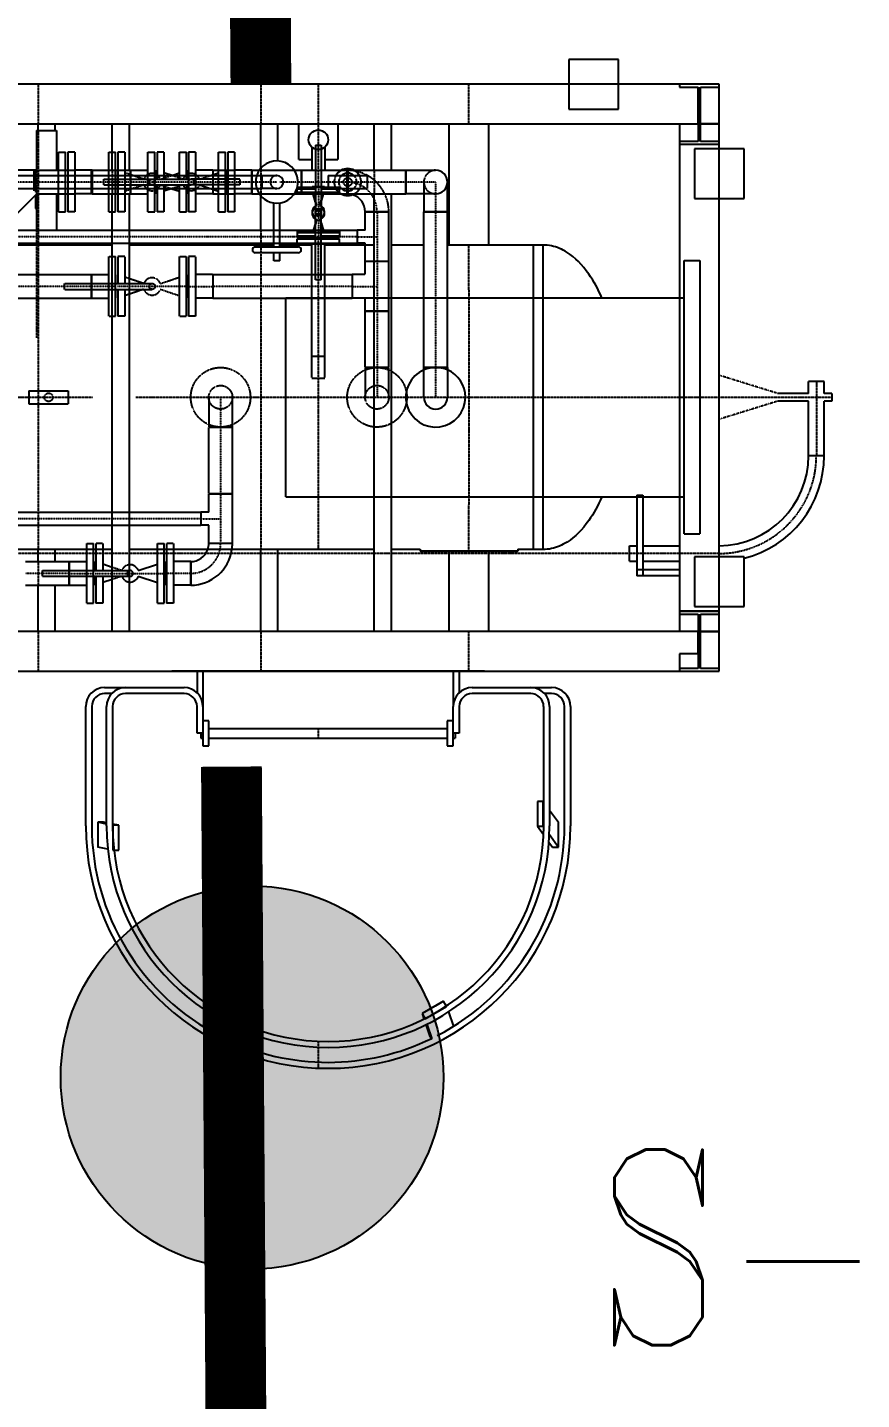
# Model space of a CAD drawing. Header units: millimetres. Extents: x -10011772 to -8149599, y 2847708 to 3434448.
# Drawn here: x -9495802 to -9491536, y 3211341 to 3218354 of the extents above; entities that cross this region are included whole.
import ezdxf

# ---------------------------------------------------------------- set-up
doc = ezdxf.new("R2010")
doc.units = ezdxf.units.MM
for name, pattern in [('BORDER2', [0.875, 0.25, -0.125, 0.25, -0.125, 0, -0.125]), ('DASHDOT2', [0.5, 0.25, -0.125, 0, -0.125]), ('DIVIDE2', [0.625, 0.25, -0.125, 0, -0.125, 0, -0.125]), ('HIDDEN2', [0.1875, 0.125, -0.0625])]:
    doc.linetypes.add(name, pattern=pattern)
doc.layers.add('总平面底图', color=9, linetype='Continuous')
doc.layers.add('电气-接地设计-接地线', color=3, linetype='接地线')
doc.styles.add('EESLTYPE', font='TXT.shx')
doc.styles.get("Standard").update_dxf_attribs({"font": 'romanc.SHX', "width": 0.75, "bigfont": 'hztxt.shx'})
doc.linetypes.add('接地线', pattern='A,500,["/",EESLTYPE,S=200,R=0,X=0,Y=-100],-200,60,-200', length=960)

# ---------------------------------------------------------------- blocks, each defined once
blk = doc.blocks.new('总平面底图 爆炸危险区 LOCATION I')
at = {"layer": '总平面底图', "linetype": 'Continuous'}
for p, q in [((228337.2, 145371.2), (228210.2, 145371.2)), ((228210.2, 145371.2), (228210.2, 145244.2)), ((228337.2, 145244.2), (228337.2, 145371.2)), ((228594.9, 145307.7), (224294.9, 145307.7)), ((228493.3, 145307.7), (228493.3, 145300.6)), ((228493.3, 145307.7), (228493.3, 145300.6)), ((228594.9, 143807.7), (228594.9, 145307.7)), ((228493.3, 145300.6), (228541.2, 145300.6)), ((228493.3, 145300.6), (228541.2, 145300.6)), ((228541.2, 145206.1), (228541.2, 145300.6)), ((228541.2, 145300.6), (228541.2, 145161.7)), ((228547, 145300.6), (228594.9, 145300.6)), ((228547, 145161.7), (228547, 145300.6)), ((228210.2, 145244.2), (228337.2, 145244.2)), ((224903.2, 145206.1), (228541.2, 145206.1)), ((226853, 145189.5), (226853, 145206.1)), ((226896.7, 145189.5), (226896.7, 145206.1)), ((227043, 145206.1), (227086.7, 145206.1)), ((227043, 145087.9), (227043, 145206.1)), ((227086.7, 145087.9), (227086.7, 145206.1)), ((227423, 145093.2), (227423, 145206.1)), ((227466.7, 145111.6), (227466.7, 145206.1)), ((227519.9, 145115.7), (227519.9, 145206.1)), ((227619.9, 145206.1), (227619.9, 145115.7)), ((227713, 145087.9), (227713, 145206.1)), ((227713, 145206.1), (227756.7, 145206.1)), ((227756.7, 145087.9), (227756.7, 145206.1)), ((227904.1, 144896.7), (227904.1, 145206.1)), ((228005.7, 144896.7), (228005.7, 145206.1)), ((228493.3, 145206.1), (228493.3, 145161.7)), ((228547, 145206.1), (228594.9, 145206.1)), ((228594.9, 145206.1), (228547, 145206.1)), ((226849.5, 145189.5), (226900.3, 145189.5)), ((226849.5, 145189.5), (226849.5, 145087.9)), ((226900.3, 145189.5), (226900.3, 145087.9)), ((226905.8, 145074.4), (226905.8, 145133.9)), ((226905.8, 145133.9), (226923.4, 145133.9)), ((226923.4, 145074.4), (226923.4, 145133.9)), ((226929.3, 145133.9), (226929.3, 145074.4)), ((226946.9, 145133.9), (226929.3, 145133.9)), ((226946.9, 145133.9), (226946.9, 145074.4)), ((227034, 145087.9), (227034, 145133.9)), ((227034, 145133.9), (227043, 145133.9)), ((227134, 145074.4), (227134, 145133.9)), ((227134, 145133.9), (227151.5, 145133.9)), ((227151.5, 145074.4), (227151.5, 145133.9)), ((227157.5, 145133.9), (227157.5, 145074.4)), ((227175, 145133.9), (227157.5, 145133.9)), ((227175, 145133.9), (227175, 145074.4)), ((227214.7, 145074.4), (227214.7, 145133.9)), ((227214.7, 145133.9), (227232.3, 145133.9)), ((227232.3, 145076), (227232.3, 145133.9)), ((227238.2, 145133.9), (227238.2, 145078.9)), ((227255.8, 145133.9), (227238.2, 145133.9)), ((227255.8, 145133.9), (227255.8, 145077.1)), ((227314.7, 145074.4), (227314.7, 145133.9)), ((227314.7, 145133.9), (227332.3, 145133.9)), ((227332.3, 145074.4), (227332.3, 145133.9)), ((227338.2, 145133.9), (227338.2, 145074.4)), ((227355.8, 145133.9), (227338.2, 145133.9)), ((227355.8, 145133.9), (227355.8, 145074.4)), ((227553.2, 145147.1), (227553.2, 145087.9)), ((227586.6, 145147.1), (227586.6, 145087.9)), ((228541.2, 145161.7), (228493.3, 145161.7)), ((228493.3, 145161.7), (228493.3, 145154.6)), ((228493.3, 145154.6), (228493.3, 143960.9)), ((228493.3, 145154.6), (228594.9, 145154.6)), ((228493.3, 145154.6), (228594.9, 145154.6)), ((228531.4, 145142.7), (228531.4, 145015.7)), ((228658.4, 145142.7), (228531.4, 145142.7)), ((228594.9, 145161.7), (228547, 145161.7)), ((228658.4, 145015.7), (228658.4, 145142.7)), ((227519.9, 145115.7), (227553.2, 145115.7)), ((227586.6, 145115.7), (227619.9, 145115.7)), ((224458.5, 145074.4), (227425.6, 145074.4)), ((226846.4, 145087.9), (226743.9, 145087.9)), ((226843.4, 145074.4), (226843.4, 145087.9)), ((226843.4, 145087.9), (226905.8, 145087.9)), ((226846.4, 145087.9), (226846.4, 145074.4)), ((226923.4, 145087.9), (226929.3, 145087.9)), ((226991.3, 145087.9), (226946.9, 145087.9)), ((226991.3, 145087.9), (226991.3, 145074.4)), ((226991.3, 145087.9), (227089.6, 145087.9)), ((226991.3, 145087.9), (226991.3, 145074.4)), ((227089.6, 145087.9), (227089.6, 145074.4)), ((227089.6, 145074.4), (227089.6, 145087.9)), ((227089.6, 145087.9), (227134, 145087.9)), ((227156, 145087.9), (227156, 145074.4)), ((227157.5, 145087.4), (227156, 145087.9)), ((227195.7, 145074.4), (227175, 145081.4)), ((227194.9, 145074.7), (227214.7, 145081.4)), ((227232.3, 145087.4), (227233.8, 145087.9)), ((227233.8, 145077), (227233.8, 145087.9)), ((227300.2, 145087.9), (227255.8, 145087.9)), ((227294.1, 145074.4), (227314.7, 145081.4)), ((227300.2, 145087.9), (227300.2, 145076.5)), ((227300.2, 145087.9), (227300.2, 145076.5)), ((227300.2, 145087.9), (227314.7, 145087.9)), ((227332.3, 145087.4), (227333.8, 145087.9)), ((227332.3, 145087.9), (227338.2, 145087.9)), ((227333.8, 145074.4), (227333.8, 145087.9)), ((227400.2, 145087.9), (227355.8, 145087.9)), ((227400.2, 145074.4), (227400.2, 145087.9)), ((227400.2, 145087.9), (227418.9, 145087.9)), ((227400.2, 145087.9), (227400.2, 145074.4)), ((227425.6, 145041), (227425.6, 145074.4)), ((227425.6, 145074.4), (227463.7, 145074.4)), ((227425.6, 145074.4), (227425.6, 145041)), ((227508.5, 145087.9), (227527.2, 145087.9)), ((227527.2, 145087.9), (227527.2, 145027.6)), ((227527.2, 145087.9), (227628.2, 145087.9)), ((227527.2, 145057.7), (227527.2, 145087.9)), ((227527.2, 145087.9), (227527.2, 145087.9)), ((227527.2, 145060), (227527.2, 145060)), ((227594.9, 145074.4), (227644.9, 145074.4)), ((227594.9, 145074.4), (227594.9, 145041.1)), ((227644.9, 145087.9), (227644.9, 145027.6)), ((227644.9, 145074.4), (227694.9, 145074.4)), ((227661.6, 145087.9), (227793.7, 145087.9)), ((227694.9, 145074.4), (227694.9, 145041.1)), ((227793.7, 145027.6), (227793.7, 145087.9)), ((227793.7, 145087.9), (227869.9, 145087.9)), ((227793.7, 145087.9), (227793.7, 145027.6)), ((224458.5, 145041), (227425.6, 145041)), ((226757.9, 144935.4), (226850.1, 145027.6)), ((226843.4, 145035.3), (226843.4, 145041)), ((226846.3, 145023.8), (226846.3, 144990.2)), ((226846.4, 145041), (226846.4, 145032.2)), ((226849.5, 145027), (226849.5, 144934.7)), ((226850.1, 145027.6), (226905.8, 145027.6)), ((226852.7, 144990.2), (226852.7, 145027.6)), ((226900.3, 145027.6), (226900.3, 144934.7)), ((226905.8, 144981.5), (226905.8, 145041)), ((226923.4, 144981.5), (226923.4, 145041)), ((226923.4, 145027.6), (226929.3, 145027.6)), ((226929.3, 145041), (226929.3, 144981.5)), ((226946.9, 145041), (226946.9, 144981.5)), ((226991.3, 145027.6), (226946.9, 145027.6)), ((226991.3, 145041), (226991.3, 145027.6)), ((226991.3, 145041), (226991.3, 145027.6)), ((226991.3, 145027.6), (227089.6, 145027.6)), ((227034, 144981.5), (227034, 145027.6)), ((227043, 143909.3), (227043, 145027.6)), ((227086.7, 143909.3), (227086.7, 145027.6)), ((227089.6, 145041), (227089.6, 145027.6)), ((227089.6, 145027.6), (227089.6, 145041)), ((227089.6, 145027.6), (227134, 145027.6)), ((227134, 144981.5), (227134, 145041)), ((227151.5, 144981.5), (227151.5, 145041)), ((227156, 145041), (227156, 145027.6)), ((227157.5, 145028.1), (227156, 145027.6)), ((227157.5, 145041), (227157.5, 144981.5)), ((227175, 145041), (227175, 144981.5)), ((227195.7, 145041), (227175, 145034)), ((227194.9, 145040.7), (227214.7, 145034)), ((227214.7, 144981.5), (227214.7, 145041)), ((227232.3, 144981.5), (227232.3, 145039.4)), ((227232.3, 145028.1), (227233.8, 145027.6)), ((227233.8, 145027.6), (227233.8, 145038.5)), ((227238.2, 145036.5), (227238.2, 144981.5)), ((227255.8, 145038.3), (227255.8, 144981.5)), ((227300.2, 145027.6), (227255.8, 145027.6)), ((227294.1, 145041), (227314.7, 145034)), ((227300.2, 145038.9), (227300.2, 145027.6)), ((227300.2, 145038.9), (227300.2, 145027.6)), ((227300.2, 145027.6), (227314.7, 145027.6)), ((227314.7, 144981.5), (227314.7, 145041)), ((227332.3, 144981.5), (227332.3, 145041)), ((227332.3, 145028.1), (227333.8, 145027.6)), ((227332.3, 145027.6), (227338.2, 145027.6)), ((227333.8, 145027.6), (227333.8, 145041)), ((227338.2, 145041), (227338.2, 144981.5)), ((227355.8, 145041), (227355.8, 144981.5)), ((227400.2, 145027.6), (227355.8, 145027.6)), ((227400.2, 145027.6), (227400.2, 145041)), ((227400.2, 145041), (227400.2, 145027.6)), ((227400.2, 145027.6), (227418.9, 145027.6)), ((227463.7, 145041), (227425.6, 145041)), ((227508.5, 145027.6), (227527.2, 145027.6)), ((227515.9, 145027), (227515.9, 145027.6)), ((227558.1, 145027), (227515.9, 145027)), ((227527.2, 145027.6), (227527.2, 145057.7)), ((227527.2, 145047.2), (227527.2, 145047.2)), ((227527.2, 145044.2), (227527.2, 145044.2)), ((227527.2, 145031.4), (227527.2, 145031.4)), ((227527.2, 145027.6), (227628.2, 145027.6)), ((227562.4, 145006.3), (227556.9, 145027)), ((227565.8, 144997.5), (227557.9, 145027.6)), ((227573.9, 144997.5), (227581.8, 145027.6)), ((227577.4, 145006.3), (227582.8, 145027)), ((227623.9, 145027), (227581.7, 145027)), ((227594.9, 145041.1), (227644.9, 145041.1)), ((227623.9, 145027), (227623.9, 145027.6)), ((227644.9, 145041.1), (227694.9, 145041.1)), ((227661.6, 145027.6), (227793.7, 145027.6)), ((227713, 143909.3), (227713, 145027.6)), ((227756.7, 143909.3), (227756.7, 145027.6)), ((227869.9, 145027.6), (227793.7, 145027.6)), ((227839.7, 145027.6), (227839.7, 144981.5)), ((227900, 144981.5), (227900, 145057.7)), ((226846.3, 144990.2), (226852.7, 144990.2)), ((227423, 144934.7), (227423, 145022.2)), ((227456.2, 144891.8), (227456.2, 145004.3)), ((227471.2, 144891.8), (227471.2, 145004.3)), ((227562.4, 145010.7), (227562.4, 144996.2)), ((227577.4, 145010.7), (227577.4, 144996.2)), ((228531.4, 145015.7), (228658.4, 145015.7)), ((226905.8, 144981.5), (226923.4, 144981.5)), ((226946.9, 144981.5), (226929.3, 144981.5)), ((227034, 144981.5), (227043, 144981.5)), ((227134, 144981.5), (227151.5, 144981.5)), ((227175, 144981.5), (227157.5, 144981.5)), ((227214.7, 144981.5), (227232.3, 144981.5)), ((227255.8, 144981.5), (227238.2, 144981.5)), ((227314.7, 144981.5), (227332.3, 144981.5)), ((227355.8, 144981.5), (227338.2, 144981.5)), ((227562.4, 144953.7), (227556.9, 144933)), ((227562.4, 144809.4), (227562.4, 144982.2)), ((227577.4, 144809.4), (227577.4, 144982.2)), ((227577.4, 144953.7), (227582.8, 144933)), ((227689.7, 144981.5), (227713, 144981.5)), ((227713, 144981.5), (227689.7, 144981.5)), ((227689.7, 144934.7), (227689.7, 144981.5)), ((227869.9, 144981.5), (227839.7, 144981.5)), ((227839.7, 144981.5), (227900, 144981.5)), ((227839.7, 144583.9), (227839.7, 144981.5)), ((227900, 144981.5), (227869.9, 144981.5)), ((227900, 144583.9), (227900, 144981.5)), ((226758.6, 144934.7), (227043, 144934.7)), ((227086.7, 144934.7), (227456.2, 144934.7)), ((227471.2, 144934.7), (227557.4, 144934.7)), ((227515.9, 144933), (227562.4, 144933)), ((227515.9, 144933), (227515.9, 144920.2)), ((227515.9, 144920.2), (227562.4, 144920.2)), ((227515.9, 144920.2), (227515.9, 144915.8)), ((227553.6, 144920.2), (227553.2, 144918.7)), ((227553.2, 144918.7), (227562.4, 144918.7)), ((227577.4, 144933), (227623.9, 144933)), ((227577.4, 144920.2), (227623.9, 144920.2)), ((227577.4, 144918.7), (227586.6, 144918.7)), ((227582.4, 144934.7), (227669.1, 144934.7)), ((227586.2, 144920.2), (227586.6, 144918.7)), ((227623.9, 144933), (227623.9, 144920.2)), ((227623.9, 144920.2), (227623.9, 144915.8)), ((227669.1, 144934.7), (227669.1, 144901.3)), ((227669.1, 144934.7), (227669.1, 144918)), ((227689.7, 144934.7), (227669.1, 144934.7)), ((227043, 144896.7), (226496.4, 144896.7)), ((226643.2, 144901.3), (227043, 144901.3)), ((226849.5, 144901.3), (226849.5, 144896.7)), ((226900.3, 144901.3), (226900.3, 144896.7)), ((227086.7, 144901.3), (227456.2, 144901.3)), ((227456.2, 144896.7), (227086.7, 144896.7)), ((227408.7, 144891.8), (227518.7, 144891.8)), ((227423, 144896.7), (227423, 144901.3)), ((227471.2, 144901.3), (227515.9, 144901.3)), ((227553.2, 144896.7), (227471.2, 144896.7)), ((227515.9, 144915.8), (227562.4, 144915.8)), ((227515.9, 144912.7), (227623.9, 144912.7)), ((227515.9, 144912.7), (227623.9, 144912.7)), ((227515.9, 144900), (227515.9, 144912.7)), ((227515.9, 144912.7), (227562.4, 144912.7)), ((227515.9, 144900), (227515.9, 144912.7)), ((227515.9, 144900), (227623.9, 144900)), ((227515.9, 144900), (227623.9, 144900)), ((227515.9, 144900), (227562.4, 144900)), ((227553.6, 144915.8), (227553.2, 144914.2)), ((227553.2, 144914.2), (227562.4, 144914.2)), ((227553.2, 144861.8), (227553.2, 144900)), ((227553.2, 144861.8), (227553.2, 144900)), ((227577.4, 144915.8), (227623.9, 144915.8)), ((227577.4, 144914.2), (227586.6, 144914.2)), ((227577.4, 144912.7), (227623.9, 144912.7)), ((227577.4, 144900), (227623.9, 144900)), ((227586.2, 144915.8), (227586.6, 144914.2)), ((227586.6, 144861.8), (227586.6, 144900)), ((227586.6, 144861.8), (227586.6, 144900)), ((227713, 144896.7), (227586.6, 144896.7)), ((227623.9, 144900), (227623.9, 144912.7)), ((227623.9, 144900), (227623.9, 144912.7)), ((227623.9, 144901.3), (227669.1, 144901.3)), ((227669.1, 144918), (227669.1, 144901.3)), ((227689.7, 144901.3), (227669.1, 144901.3)), ((227689.7, 144896.7), (227689.7, 144901.3)), ((227839.7, 144896.7), (227756.7, 144896.7)), ((228119.9, 144896.7), (227900, 144896.7)), ((228119.9, 144118.7), (228119.9, 144896.7)), ((228119.9, 144118.7), (228119.9, 144896.7)), ((228144.9, 144896.7), (228119.9, 144896.7)), ((228144.9, 144118.7), (228144.9, 144896.7)), ((228144.9, 144118.7), (228144.9, 144896.7)), ((227518.7, 144876.8), (227408.7, 144876.8)), ((227456.2, 144856.7), (227456.2, 144876.8)), ((227471.2, 144856.7), (227456.2, 144856.7)), ((227471.2, 144856.7), (227471.2, 144876.8)), ((227569.9, 144807.6), (227562.7, 144807.6)), ((227577, 144807.6), (227569.9, 144807.6)), ((228295.2, 144761.7), (228493.3, 144761.7)), ((227900, 144583.9), (227839.7, 144583.9)), ((227839.7, 144507.7), (227839.7, 144583.9)), ((227839.7, 144583.9), (227900, 144583.9)), ((227900, 144583.9), (227900, 144507.7)), ((228863.4, 144547.7), (228823.4, 144547.7)), ((228823.4, 144517.7), (228823.4, 144547.7)), ((228863.4, 144517.7), (228863.4, 144547.7)), ((226829.9, 144524.4), (226879.9, 144524.4)), ((226829.9, 144524.4), (226829.9, 144491.1)), ((226879.9, 144524.4), (226929.9, 144524.4)), ((226929.9, 144524.4), (226929.9, 144491.1)), ((228823.4, 144517.7), (228744.3, 144517.7)), ((228823.4, 144497.7), (228744.3, 144497.7)), ((228823.4, 144358.5), (228823.4, 144497.7)), ((228883.4, 144517.7), (228863.4, 144517.7)), ((228883.4, 144497.7), (228863.4, 144497.7)), ((228863.4, 144358.5), (228863.4, 144497.7)), ((228883.4, 144517.7), (228883.4, 144497.7)), ((226829.9, 144491.1), (226879.9, 144491.1)), ((226879.9, 144491.1), (226929.9, 144491.1)), ((228863.4, 144358.5), (228823.4, 144358.5)), ((228295.2, 144253.7), (228384.3, 144253.7)), ((228384.3, 144257.7), (228399.3, 144257.7)), ((228384.3, 144257.7), (228384.3, 144052.5)), ((228399.3, 144257.7), (228399.3, 144052.5)), ((228399.3, 144253.7), (228493.3, 144253.7)), ((227043, 144118.7), (226496.4, 144118.7)), ((226853, 144087.9), (226853, 144118.7)), ((226896.7, 144087.9), (226896.7, 144118.7)), ((226977.5, 144065.2), (226977.5, 144118.7)), ((226995, 144065.2), (226995, 144118.7)), ((227001, 144118.7), (227001, 144065.2)), ((227018.5, 144118.7), (227018.5, 144065.2)), ((227713, 144118.7), (227086.7, 144118.7)), ((227158.2, 144057.7), (227158.2, 144118.7)), ((227175.7, 144057.7), (227175.7, 144118.7)), ((227181.7, 144118.7), (227181.7, 144057.7)), ((227199.2, 144118.7), (227199.2, 144057.7)), ((227423, 143909.3), (227423, 144118.7)), ((227466.7, 143909.3), (227466.7, 144118.7)), ((227829.9, 144118.7), (227756.7, 144118.7)), ((227829.9, 144119.5), (227829.9, 144115.5)), ((227829.9, 144115.5), (228079.9, 144115.5)), ((227829.9, 144115.5), (227829.9, 144114.7)), ((227829.9, 144114.7), (228079.9, 144114.7)), ((227904.1, 143909.3), (227904.1, 144114.7)), ((228005.7, 143909.3), (228005.7, 144114.7)), ((228079.9, 144119.5), (228079.9, 144115.5)), ((228119.9, 144118.7), (228079.9, 144118.7)), ((228079.9, 144115.5), (228079.9, 144114.7)), ((228144.9, 144118.7), (228119.9, 144118.7)), ((228365.3, 144088.5), (228365.3, 144128.5)), ((228365.3, 144128.5), (228384.3, 144128.5)), ((228399.3, 144128.5), (228493.3, 144128.5)), ((226821.3, 144087.9), (226933, 144087.9)), ((226933, 144065.2), (226933, 144087.9)), ((226933, 144087.9), (226977.5, 144087.9)), ((226933, 144087.9), (226933, 144065.2)), ((226999.5, 144087.9), (226999.5, 144065.2)), ((227001, 144087.4), (226999.5, 144087.9)), ((227043, 144073.1), (227018.5, 144081.4)), ((227109.4, 144064.9), (227158.2, 144081.4)), ((227175.7, 144087.4), (227177.3, 144087.9)), ((227177.3, 144027.6), (227177.3, 144087.9)), ((227243.7, 144087.9), (227199.2, 144087.9)), ((227243.7, 144027.6), (227243.7, 144087.9)), ((227243.7, 144087.9), (227243.7, 144057.7)), ((228365.3, 144088.5), (228384.3, 144088.5)), ((228399.3, 144088.5), (228493.3, 144088.5)), ((228531.4, 144099.8), (228531.4, 143972.8)), ((228658.4, 144099.8), (228531.4, 144099.8)), ((228658.4, 143972.8), (228658.4, 144099.8)), ((226864.5, 144057.7), (226864.5, 144065.2)), ((226864.5, 144065.2), (227043, 144065.2)), ((226864.5, 144050.2), (226864.5, 144057.7)), ((226864.5, 144050.2), (227043, 144050.2)), ((226933, 144027.6), (226933, 144050.2)), ((226933, 144050.2), (226933, 144027.6)), ((226977.5, 143981.5), (226977.5, 144050.2)), ((226995, 143981.5), (226995, 144050.2)), ((226999.5, 144050.2), (226999.5, 144027.6)), ((227001, 144050.2), (227001, 143981.5)), ((227018.5, 144050.2), (227018.5, 143981.5)), ((227043, 144042.3), (227018.5, 144034)), ((227086.7, 144065.2), (227088.4, 144065.2)), ((227086.7, 144050.2), (227088.4, 144050.2)), ((227109.4, 144050.6), (227158.2, 144034)), ((227158.2, 143981.5), (227158.2, 144057.7)), ((227175.7, 143981.5), (227175.7, 144057.7)), ((227181.7, 144057.7), (227181.7, 143981.5)), ((227199.2, 144057.7), (227199.2, 143981.5)), ((227243.7, 144057.7), (227243.7, 144027.6)), ((228493.3, 144066.4), (228384.3, 144066.4)), ((228384.3, 144066.4), (228384.3, 144051.4)), ((228384.3, 144052.5), (228399.3, 144052.5)), ((228493.3, 144051.4), (228384.3, 144051.4)), ((226821.3, 144027.6), (226933, 144027.6)), ((226853, 143909.3), (226853, 144027.6)), ((226896.7, 143909.3), (226896.7, 144027.6)), ((226933, 144027.6), (226977.5, 144027.6)), ((227001, 144028.1), (226999.5, 144027.6)), ((227175.7, 144028.1), (227177.3, 144027.6)), ((227243.7, 144027.6), (227199.2, 144027.6)), ((226977.5, 143981.5), (226995, 143981.5)), ((227018.5, 143981.5), (227001, 143981.5)), ((227158.2, 143981.5), (227175.7, 143981.5)), ((227199.2, 143981.5), (227181.7, 143981.5)), ((228531.4, 143972.8), (228658.4, 143972.8)), ((228493.3, 143960.9), (228594.9, 143960.9)), ((228594.9, 143960.9), (228493.3, 143960.9)), ((228493.3, 143960.9), (228493.3, 143953.8)), ((228493.3, 143953.8), (228493.3, 143909.3)), ((228493.3, 143953.8), (228541.2, 143953.8)), ((228541.2, 143953.8), (228541.2, 143814.8)), ((228547, 143814.8), (228547, 143953.8)), ((228547, 143953.8), (228594.9, 143953.8)), ((228541.2, 143909.3), (226467.1, 143909.3)), ((227086.7, 143909.3), (227043, 143909.3)), ((227756.7, 143909.3), (227713, 143909.3)), ((228541.2, 143852.2), (228541.2, 143909.3)), ((228594.9, 143909.3), (228547, 143909.3)), ((228547, 143909.3), (228594.9, 143909.3)), ((228493.3, 143852.2), (228493.3, 143807.7)), ((228541.2, 143852.2), (228493.3, 143852.2)), ((224294.9, 143807.7), (227194.9, 143807.7)), ((227994.9, 143807.7), (227194.9, 143807.7)), ((227259.6, 143807.7), (227259.6, 143752.7)), ((227274.8, 143807.7), (227274.8, 143717.5)), ((227914.9, 143807.7), (227914.9, 143717.5)), ((227930.2, 143807.7), (227930.2, 143752.7)), ((227994.9, 143807.7), (228594.9, 143807.7)), ((228493.3, 143814.8), (228493.3, 143807.7)), ((228541.2, 143814.8), (228493.3, 143814.8)), ((228594.9, 143814.8), (228547, 143814.8)), ((227023.4, 143765.8), (227076.7, 143765.8)), ((227076.7, 143765.8), (227226.6, 143765.8)), ((227963.2, 143765.8), (228113, 143765.8)), ((228113, 143765.8), (228166.4, 143765.8)), ((227041.5, 143750.6), (227023.4, 143750.6)), ((227226.6, 143750.6), (227076.7, 143750.6)), ((228113, 143750.6), (227963.2, 143750.6)), ((228166.4, 143750.6), (228148.2, 143750.6)), ((226975.1, 143412.7), (226975.1, 143717.5)), ((226990.4, 143717.5), (226990.4, 143412.7)), ((227028.5, 143412.7), (227028.5, 143717.5)), ((227043.7, 143717.5), (227043.7, 143412.7)), ((227259.6, 143649), (227259.6, 143717.5)), ((227274.8, 143717.5), (227274.8, 143680.7)), ((227914.9, 143680.7), (227914.9, 143717.5)), ((227930.2, 143717.5), (227930.2, 143649)), ((228146.1, 143412.7), (228146.1, 143717.5)), ((228161.3, 143717.5), (228161.3, 143412.7)), ((228199.4, 143412.7), (228199.4, 143717.5)), ((228214.6, 143717.5), (228214.6, 143412.7)), ((227274.8, 143680.7), (227274.8, 143617.2)), ((227290.1, 143680.7), (227274.8, 143680.7)), ((227290.1, 143617.2), (227290.1, 143680.7)), ((227290.1, 143661.7), (227899.7, 143661.7)), ((227899.7, 143680.7), (227899.7, 143617.2)), ((227914.9, 143680.7), (227899.7, 143680.7)), ((227914.9, 143617.2), (227914.9, 143680.7)), ((227274.8, 143649), (227259.6, 143649)), ((227269.8, 143649), (227269.8, 143636.3)), ((227269.8, 143636.3), (227274.8, 143636.3)), ((227290.1, 143636.3), (227899.7, 143636.3)), ((227930.2, 143649), (227914.9, 143649)), ((227914.9, 143636.3), (227920, 143636.3)), ((227920, 143649), (227920, 143636.3)), ((227274.8, 143617.2), (227290.1, 143617.2)), ((227899.7, 143617.2), (227914.9, 143617.2)), ((228130, 143474.9), (228130, 143411.4)), ((228145.2, 143474.9), (228130, 143474.9)), ((228145.2, 143474.9), (228146.1, 143473.7)), ((228145.2, 143411.4), (228145.2, 143474.9)), ((228161.3, 143452.8), (228184.1, 143421.6)), ((227005.6, 143421.6), (227005.6, 143358.1)), ((227020.8, 143421.6), (227005.6, 143421.6)), ((227028.5, 143417.2), (227005.6, 143421.6)), ((227028.5, 143420.1), (227020.8, 143421.6)), ((227059.8, 143414), (227043.7, 143417.2)), ((227044.6, 143414), (227043.7, 143414.2)), ((227044.6, 143414), (227044.6, 143350.5)), ((227059.8, 143414), (227044.6, 143414)), ((227059.8, 143401.9), (227059.8, 143414)), ((227059.8, 143350.5), (227059.8, 143414)), ((227059.8, 143414), (227059.8, 143414)), ((228130, 143411.4), (228145.6, 143390.1)), ((228130, 143411.4), (228145.2, 143411.4)), ((228145.2, 143411.6), (228146.1, 143410.4)), ((228184.2, 143358.3), (228184.1, 143421.6)), ((228160.8, 143390.2), (228184.2, 143358.3)), ((227031.6, 143353.1), (227005.6, 143358.1)), ((227044.6, 143350.5), (227059.8, 143350.5)), ((228159.7, 143370.8), (228168.9, 143358.2)), ((228168.9, 143358.2), (228184.2, 143358.3)), ((227299.4, 142964.5), (227291.8, 142951.3)), ((227299.3, 142964.3), (227296, 142958.6)), ((227299.3, 142964.3), (227299.3, 142964.3)), ((227354.4, 142932.7), (227299.4, 142964.5)), ((227890.3, 142964.5), (227835.4, 142932.7)), ((227890.3, 142964.5), (227868.6, 142951.9)), ((227898, 142951.3), (227890.3, 142964.5)), ((227890.3, 142964.5), (227890.3, 142964.5)), ((227897.5, 142952.1), (227894.5, 142957.2)), ((227287, 142937.3), (227274.4, 142900.2)), ((227291.8, 142951.3), (227346.8, 142919.5)), ((227354.4, 142932.9), (227330.8, 142946.4)), ((227346.8, 142919.5), (227354.4, 142932.7)), ((227347.3, 142920.3), (227350.2, 142925.4)), ((227354.4, 142932.7), (227349.7, 142919.1)), ((227354.4, 142932.9), (227354.4, 142932.7)), ((227354.4, 142932.7), (227354.4, 142932.9)), ((227835.4, 142932.7), (227843, 142919.5)), ((227835.4, 142932.6), (227835.4, 142932.6)), ((227835.4, 142932.6), (227840, 142919.1)), ((227835.4, 142932.6), (227838.8, 142926.8)), ((227843, 142919.5), (227898, 142951.3)), ((227902.7, 142937.3), (227915.4, 142900.2)), ((227342.2, 142905.8), (227329.6, 142868.8)), ((227344.8, 142904.5), (227335.4, 142877)), ((227845, 142904.5), (227854.4, 142876.7)), ((227847.7, 142905.9), (227860.4, 142868.6)), ((227330.8, 142869), (227335.4, 142877)), ((227854.4, 142876.7), (227859, 142869))]:
    blk.add_line(p, q, dxfattribs=at)
at = {"layer": '总平面底图'}
for p, q in [((228594.9, 145307.7), (224294.9, 145307.7)), ((228594.9, 143807.7), (228594.9, 145307.7)), ((224294.9, 143807.7), (228594.9, 143807.7))]:
    blk.add_line(p, q, dxfattribs=at)
at = {"layer": '总平面底图', "linetype": 'DASHDOT2'}
for p, q in [((226853, 145307.7), (226853, 145206.1)), ((227423, 145307.7), (227423, 145206.1)), ((227569.9, 145045.7), (227569.9, 145307.7)), ((227954.9, 145206.1), (227954.9, 145307.7)), ((226853, 145189.5), (226853, 144118.7)), ((226849.5, 145087.9), (226849.5, 145027)), ((227043, 145087.9), (227043, 145027.6)), ((227423, 145093.2), (227423, 145022.2)), ((227713, 145087.9), (227713, 145027.6)), ((226849.5, 144934.7), (226849.5, 144901.3)), ((227423, 144934.7), (227423, 144901.3)), ((227569.9, 144118.7), (227569.9, 144918.7)), ((226849.5, 144896.7), (226849.5, 144659.3)), ((227423, 144896.7), (227423, 144118.7)), ((227954.9, 144782.7), (227954.9, 144896.7)), ((227954.9, 144782.7), (227954.9, 144232.7)), ((228843.4, 144547.7), (228843.4, 144358.5)), ((225606.4, 144507.7), (226993, 144507.7)), ((225606.4, 144507.7), (226993, 144507.7)), ((225606.4, 144507.7), (226993, 144507.7)), ((225606.4, 144507.7), (226993, 144507.7)), ((227103, 144507.7), (228883.4, 144507.7)), ((227103, 144507.7), (228883.4, 144507.7)), ((227103, 144507.7), (228883.4, 144507.7)), ((227103, 144507.7), (228883.4, 144507.7)), ((227954.9, 144114.7), (227954.9, 144232.7)), ((227043, 144108.5), (226496.4, 144108.5)), ((226853, 144087.9), (226853, 144027.6)), ((227086.7, 144108.5), (227043, 144108.5)), ((227713, 144108.5), (227086.7, 144108.5)), ((227756.7, 144108.5), (227713, 144108.5)), ((228365.3, 144108.5), (227756.7, 144108.5)), ((228593.4, 144108.5), (228365.3, 144108.5)), ((226853, 143909.3), (226853, 143807.7)), ((227423, 143909.3), (227423, 143807.7)), ((227954.9, 143807.7), (227954.9, 143909.3)), ((227569.9, 143636.3), (227569.9, 143661.7)), ((227569.9, 142846.9), (227569.9, 142862.1)), ((227569.9, 142808.7), (227569.9, 142846.9)), ((227569.9, 142793.5), (227569.9, 142808.7))]:
    blk.add_line(p, q, dxfattribs=at)
at = {"layer": '总平面底图', "linetype": 'HIDDEN2'}
for p, q in [((227043, 145133.9), (227051.5, 145133.9)), ((227051.5, 145057.7), (227051.5, 145133.9)), ((227057.5, 145133.9), (227057.5, 145057.7)), ((227075, 145133.9), (227057.5, 145133.9)), ((227075, 145133.9), (227075, 145057.7)), ((227562.4, 145152.4), (227569.9, 145152.4)), ((227562.4, 145152.4), (227562.4, 145010.7)), ((227569.9, 145152.4), (227577.4, 145152.4)), ((227577.4, 145152.4), (227577.4, 145010.7)), ((226843.4, 145041), (226843.4, 145074.4)), ((226846.4, 145074.4), (226846.4, 145041)), ((226905.8, 145087.9), (226923.4, 145087.9)), ((226905.8, 145041), (226905.8, 145074.4)), ((226923.4, 145041), (226923.4, 145074.4)), ((226929.3, 145087.9), (226946.9, 145087.9)), ((226929.3, 145074.4), (226929.3, 145041)), ((226946.9, 145074.4), (226946.9, 145041)), ((226989.6, 145057.7), (226989.6, 145087.9)), ((226989.6, 145087.9), (226989.6, 145027.6)), ((226991.3, 145074.4), (226991.3, 145041)), ((226991.3, 145074.4), (226991.3, 145041)), ((227021, 145057.7), (227021, 145065.2)), ((227021, 145065.2), (227244.9, 145065.2)), ((227034, 145057.7), (227034, 145087.9)), ((227056, 145087.9), (227056, 145027.6)), ((227057.5, 145087.4), (227056, 145087.9)), ((227123.8, 145064.9), (227075, 145081.4)), ((227089.6, 145074.4), (227089.6, 145041)), ((227089.6, 145057.7), (227089.6, 145074.4)), ((227134, 145057.7), (227134, 145074.4)), ((227151.5, 145057.7), (227151.5, 145074.4)), ((227156, 145074.4), (227156, 145065.2)), ((227157.5, 145074.4), (227157.5, 145065.2)), ((227167, 145065.2), (227194.9, 145074.7)), ((227175, 145074.4), (227175, 145065.2)), ((227222.8, 145065.2), (227195.7, 145074.4)), ((227214.7, 145065.2), (227214.7, 145074.4)), ((227232.3, 145065.2), (227232.3, 145076)), ((227233.8, 145065.2), (227233.8, 145077)), ((227238.2, 145078.9), (227238.2, 145057.7)), ((227368.7, 145065.2), (227244.9, 145065.2)), ((227255.8, 145077.1), (227255.8, 145057.7)), ((227265.9, 145064.9), (227294.1, 145074.4)), ((227300.2, 145076.5), (227300.2, 145057.7)), ((227300.2, 145076.5), (227300.2, 145038.9)), ((227314.7, 145087.9), (227332.3, 145087.9)), ((227314.7, 145057.7), (227314.7, 145074.4)), ((227332.3, 145057.7), (227332.3, 145074.4)), ((227333.8, 145057.7), (227333.8, 145074.4)), ((227338.2, 145087.9), (227355.8, 145087.9)), ((227338.2, 145074.4), (227338.2, 145057.7)), ((227355.8, 145074.4), (227355.8, 145057.7)), ((227368.7, 145065.2), (227368.7, 145057.7)), ((227400.2, 145057.7), (227400.2, 145074.4)), ((227400.2, 145074.4), (227400.2, 145057.7)), ((227418.9, 145087.9), (227508.5, 145087.9)), ((227628.2, 145087.9), (227644.9, 145087.9)), ((227643.7, 145027.6), (227643.7, 145087.9)), ((227643.7, 145087.9), (227643.7, 145027.6)), ((227644.9, 145087.9), (227661.6, 145087.9)), ((226905.8, 145027.6), (226923.4, 145027.6)), ((226929.3, 145027.6), (226946.9, 145027.6)), ((226989.6, 145027.6), (226989.6, 145057.7)), ((227021, 145050.2), (227021, 145057.7)), ((227021, 145050.2), (227244.9, 145050.2)), ((227034, 145027.6), (227034, 145057.7)), ((227051.5, 144981.5), (227051.5, 145057.7)), ((227057.5, 145028.1), (227056, 145027.6)), ((227057.5, 145057.7), (227057.5, 144981.5)), ((227075, 145057.7), (227075, 144981.5)), ((227123.8, 145050.6), (227075, 145034)), ((227089.6, 145041), (227089.6, 145057.7)), ((227134, 145041), (227134, 145057.7)), ((227151.5, 145041), (227151.5, 145057.7)), ((227156, 145050.2), (227156, 145041)), ((227157.5, 145050.2), (227157.5, 145041)), ((227167, 145050.2), (227194.9, 145040.7)), ((227175, 145050.2), (227175, 145041)), ((227222.8, 145050.2), (227195.7, 145041)), ((227214.7, 145041), (227214.7, 145050.2)), ((227232.3, 145039.4), (227232.3, 145050.2)), ((227233.8, 145038.5), (227233.8, 145050.2)), ((227238.2, 145057.7), (227238.2, 145036.5)), ((227368.7, 145050.2), (227244.9, 145050.2)), ((227255.8, 145057.7), (227255.8, 145038.3)), ((227265.9, 145050.6), (227294.1, 145041)), ((227300.2, 145057.7), (227300.2, 145038.9)), ((227314.7, 145041), (227314.7, 145057.7)), ((227314.7, 145027.6), (227332.3, 145027.6)), ((227332.3, 145041), (227332.3, 145057.7)), ((227333.8, 145041), (227333.8, 145057.7)), ((227338.2, 145057.7), (227338.2, 145041)), ((227338.2, 145027.6), (227355.8, 145027.6)), ((227355.8, 145057.7), (227355.8, 145041)), ((227368.7, 145057.7), (227368.7, 145050.2)), ((227400.2, 145041), (227400.2, 145057.7)), ((227400.2, 145057.7), (227400.2, 145041)), ((227418.9, 145027.6), (227508.5, 145027.6)), ((227527.2, 145044.2), (227515.9, 145044.2)), ((227515.9, 145031.4), (227515.9, 145044.2)), ((227562.4, 145039.7), (227515.9, 145039.7)), ((227527.2, 145031.4), (227515.9, 145031.4)), ((227515.9, 145027.6), (227515.9, 145031.4)), ((227569.9, 145044.2), (227527.2, 145044.2)), ((227569.9, 145031.4), (227527.2, 145031.4)), ((227527.2, 145027.6), (227527.2, 145027.6)), ((227586.6, 145045.7), (227553.2, 145045.7)), ((227553.6, 145044.2), (227553.2, 145045.7)), ((227562.4, 145041.2), (227553.2, 145041.2)), ((227553.6, 145039.7), (227553.2, 145041.2)), ((227557.9, 145027.6), (227556.9, 145031.4)), ((227562.4, 145027), (227558.1, 145027)), ((227623.9, 145044.2), (227569.9, 145044.2)), ((227623.9, 145031.4), (227569.9, 145031.4)), ((227586.6, 145041.2), (227577.4, 145041.2)), ((227623.9, 145039.7), (227577.4, 145039.7)), ((227581.7, 145027), (227577.4, 145027)), ((227581.8, 145027.6), (227582.8, 145031.4)), ((227586.2, 145044.2), (227586.6, 145045.7)), ((227586.2, 145039.7), (227586.6, 145041.2)), ((227623.9, 145031.4), (227623.9, 145044.2)), ((227623.9, 145027.6), (227623.9, 145031.4)), ((227628.2, 145027.6), (227644.9, 145027.6)), ((227644.9, 145027.6), (227661.6, 145027.6)), ((227839.7, 145057.7), (227839.7, 145027.6)), ((227562.4, 144996.2), (227562.4, 144982.2)), ((227577.4, 144996.2), (227577.4, 144982.2)), ((227043, 144981.5), (227051.5, 144981.5)), ((227075, 144981.5), (227057.5, 144981.5)), ((227565.8, 144962.4), (227556.9, 144928.5)), ((227573.9, 144962.4), (227582.8, 144928.5)), ((227713, 144981.5), (227750, 144981.5)), ((227750, 144981.5), (227713, 144981.5)), ((227750, 144854.5), (227750, 144981.5)), ((227043, 144934.7), (227086.7, 144934.7)), ((227456.2, 144934.7), (227471.2, 144934.7)), ((227515.9, 144928.5), (227569.9, 144928.5)), ((227557.4, 144934.7), (227582.4, 144934.7)), ((227569.9, 144928.5), (227623.9, 144928.5)), ((227043, 144901.3), (227086.7, 144901.3)), ((227456.2, 144901.3), (227471.2, 144901.3)), ((227515.9, 144912.7), (227623.9, 144912.7)), ((227515.9, 144912.7), (227623.9, 144912.7)), ((227515.9, 144901.3), (227623.9, 144901.3)), ((227515.9, 144900), (227623.9, 144900)), ((227515.9, 144900), (227623.9, 144900)), ((227562.4, 144915.8), (227569.9, 144915.8)), ((227562.4, 144914.2), (227577.4, 144914.2)), ((227569.9, 144915.8), (227577.4, 144915.8)), ((227689.7, 144854.5), (227689.7, 144896.7)), ((227034, 144791), (227034, 144867.2)), ((227034, 144867.2), (227051.5, 144867.2)), ((227051.5, 144791), (227051.5, 144867.2)), ((227057.5, 144867.2), (227057.5, 144798.5)), ((227075, 144867.2), (227057.5, 144867.2)), ((227075, 144867.2), (227075, 144798.5)), ((227214.7, 144791), (227214.7, 144867.2)), ((227214.7, 144867.2), (227232.3, 144867.2)), ((227232.3, 144791), (227232.3, 144867.2)), ((227238.2, 144867.2), (227238.2, 144791)), ((227255.8, 144867.2), (227238.2, 144867.2)), ((227255.8, 144867.2), (227255.8, 144791)), ((227553.2, 144612.7), (227553.2, 144861.8)), ((227586.6, 144612.7), (227586.6, 144861.8)), ((227750, 144854.5), (227689.7, 144854.5)), ((227750, 144854.5), (227689.7, 144854.5)), ((227689.7, 144821.2), (227689.7, 144854.5)), ((227750, 144727.5), (227750, 144854.5)), ((228505.2, 144158.5), (228505.2, 144857)), ((228505.2, 144857), (228546.5, 144857)), ((228546.5, 144158.5), (228546.5, 144857)), ((226365.5, 144821.2), (226989.6, 144821.2)), ((226989.6, 144791), (226989.6, 144821.2)), ((226989.6, 144821.2), (227034, 144821.2)), ((226989.6, 144821.2), (226989.6, 144760.9)), ((227056, 144821.2), (227056, 144798.5)), ((227057.5, 144820.7), (227056, 144821.2)), ((227122.8, 144798.5), (227075, 144814.7)), ((227165.9, 144798.2), (227214.7, 144814.7)), ((227232.3, 144820.7), (227233.8, 144821.2)), ((227233.8, 144760.9), (227233.8, 144821.2)), ((227300.2, 144821.2), (227255.8, 144821.2)), ((227300.2, 144821.2), (227300.2, 144791)), ((227300.2, 144821.2), (227300.2, 144760.9)), ((227300.2, 144821.2), (227656.4, 144821.2)), ((227656.4, 144821.2), (227656.4, 144760.9)), ((227656.4, 144821.2), (227656.4, 144791)), ((227689.7, 144821.2), (227656.4, 144821.2)), ((226921, 144791), (226921, 144798.5)), ((226921, 144798.5), (227144.9, 144798.5)), ((226921, 144783.5), (226921, 144791)), ((226921, 144783.5), (227144.9, 144783.5)), ((226989.6, 144760.9), (226989.6, 144791)), ((227034, 144714.8), (227034, 144791)), ((227051.5, 144714.8), (227051.5, 144791)), ((227056, 144783.5), (227056, 144760.9)), ((227057.5, 144783.5), (227057.5, 144714.8)), ((227075, 144783.5), (227075, 144714.8)), ((227122.8, 144783.5), (227075, 144767.3)), ((227165.9, 144783.9), (227214.7, 144767.3)), ((227214.7, 144714.8), (227214.7, 144791)), ((227232.3, 144714.8), (227232.3, 144791)), ((227238.2, 144791), (227238.2, 144714.8)), ((227255.8, 144791), (227255.8, 144714.8)), ((227300.2, 144791), (227300.2, 144760.9)), ((227562.4, 144807.6), (227562.4, 144809.4)), ((227562.7, 144807.6), (227562.4, 144807.6)), ((227577.4, 144807.6), (227577, 144807.6)), ((227577.4, 144807.6), (227577.4, 144809.4)), ((227656.4, 144791), (227656.4, 144760.9)), ((226365.5, 144760.9), (226989.6, 144760.9)), ((226989.6, 144760.9), (227034, 144760.9)), ((227057.5, 144761.4), (227056, 144760.9)), ((227232.3, 144761.4), (227233.8, 144760.9)), ((227300.2, 144760.9), (227255.8, 144760.9)), ((227300.2, 144760.9), (227656.4, 144760.9)), ((227486.5, 144253.7), (227486.5, 144761.7)), ((227486.5, 144761.7), (228295.2, 144761.7)), ((227689.7, 144760.9), (227656.4, 144760.9)), ((227689.7, 144727.5), (227689.7, 144760.9)), ((228493.3, 144761.7), (228505.2, 144761.7)), ((227034, 144714.8), (227051.5, 144714.8)), ((227075, 144714.8), (227057.5, 144714.8)), ((227214.7, 144714.8), (227232.3, 144714.8)), ((227255.8, 144714.8), (227238.2, 144714.8)), ((227750, 144727.5), (227689.7, 144727.5)), ((227689.7, 144727.5), (227750, 144727.5)), ((227689.7, 144583.9), (227689.7, 144727.5)), ((227750, 144583.9), (227750, 144727.5)), ((227553.2, 144612.7), (227586.6, 144612.7)), ((227553.2, 144612.7), (227586.6, 144612.7)), ((227553.2, 144557.7), (227553.2, 144612.7)), ((227586.6, 144557.7), (227586.6, 144612.7)), ((227719.9, 144583.9), (227689.7, 144583.9)), ((227689.7, 144583.9), (227689.7, 144507.7)), ((227689.7, 144583.9), (227750, 144583.9)), ((227750, 144583.9), (227719.9, 144583.9)), ((227750, 144507.7), (227750, 144583.9)), ((227553.2, 144556.2), (227586.6, 144556.2)), ((227289.7, 144507.7), (227289.7, 144431.5)), ((227350, 144431.5), (227350, 144507.7)), ((227289.7, 144431.5), (227350, 144431.5)), ((227289.7, 144260.9), (227289.7, 144431.5)), ((227319.9, 144431.5), (227289.7, 144431.5)), ((227350, 144431.5), (227319.9, 144431.5)), ((227350, 144260.9), (227350, 144431.5)), ((227350, 144260.9), (227289.7, 144260.9)), ((227289.7, 144214.1), (227289.7, 144260.9)), ((227289.7, 144260.9), (227350, 144260.9)), ((227350, 144133.9), (227350, 144260.9)), ((227486.5, 144253.7), (228295.2, 144253.7)), ((228384.3, 144253.7), (228399.3, 144253.7)), ((228493.3, 144253.7), (228505.2, 144253.7)), ((226551.7, 144214.1), (227269.1, 144214.1)), ((227269.1, 144214.1), (227269.1, 144180.7)), ((227269.1, 144214.1), (227269.1, 144197.4)), ((227289.7, 144214.1), (227269.1, 144214.1)), ((227269.1, 144197.4), (227269.1, 144180.7)), ((226551.7, 144180.7), (227269.1, 144180.7)), ((227289.7, 144180.7), (227269.1, 144180.7)), ((227289.7, 144133.9), (227289.7, 144180.7)), ((228505.2, 144158.5), (228546.5, 144158.5)), ((226977.5, 144118.7), (226977.5, 144133.9)), ((226977.5, 144133.9), (226995, 144133.9)), ((226995, 144118.7), (226995, 144133.9)), ((227001, 144133.9), (227001, 144118.7)), ((227018.5, 144133.9), (227001, 144133.9)), ((227018.5, 144133.9), (227018.5, 144118.7)), ((227158.2, 144118.7), (227158.2, 144133.9)), ((227158.2, 144133.9), (227175.7, 144133.9)), ((227175.7, 144118.7), (227175.7, 144133.9)), ((227181.7, 144133.9), (227181.7, 144118.7)), ((227199.2, 144133.9), (227181.7, 144133.9)), ((227199.2, 144133.9), (227199.2, 144118.7)), ((227350, 144133.9), (227289.7, 144133.9)), ((227350, 144133.9), (227289.7, 144133.9)), ((226933, 144057.7), (226933, 144065.2)), ((226933, 144065.2), (226933, 144050.2)), ((226933, 144050.2), (226933, 144057.7)), ((226977.5, 144057.7), (226977.5, 144065.2)), ((226977.5, 144050.2), (226977.5, 144057.7)), ((226995, 144057.7), (226995, 144065.2)), ((226995, 144050.2), (226995, 144057.7)), ((227066.2, 144065.2), (227043, 144073.1)), ((227043, 144065.2), (227086.7, 144065.2)), ((227066.2, 144050.2), (227043, 144042.3)), ((227043, 144050.2), (227086.7, 144050.2))]:
    blk.add_line(p, q, dxfattribs=at)
at = {"layer": '总平面底图', "linetype": 'DIVIDE2'}
for p, q in [((227425.6, 145057.7), (224458.5, 145057.7)), ((227425.6, 145057.7), (227425.6, 145057.7)), ((227425.6, 145057.7), (227425.6, 145057.7)), ((227463.7, 145057.7), (227425.6, 145057.7)), ((227517.7, 145057.7), (227471.2, 145057.7)), ((227527.2, 145057.7), (227517.7, 145057.7)), ((227594.9, 145057.7), (227527.2, 145057.7)), ((227527.2, 145057.7), (227527.2, 145057.7)), ((227569.9, 145045.7), (227569.9, 145027.6)), ((227569.9, 145027.6), (227569.9, 144918.7)), ((227644.9, 145057.7), (227594.9, 145057.7)), ((227644.9, 145057.7), (227644.9, 145057.7)), ((227644.9, 145057.7), (227644.9, 145057.7)), ((227694.9, 145057.7), (227644.9, 145057.7)), ((227793.7, 145057.7), (227694.9, 145057.7)), ((227793.7, 145057.7), (227793.7, 145057.7)), ((227793.7, 145057.7), (227793.7, 145057.7)), ((227869.9, 145057.7), (227793.7, 145057.7)), ((227869.9, 145057.7), (227869.9, 145027.6)), ((227869.9, 145027.6), (227869.9, 144981.5)), ((227719.9, 144981.5), (227719.9, 144981.5)), ((227719.9, 144981.5), (227719.9, 144981.5)), ((227719.9, 144981.5), (227719.9, 144981.5)), ((227719.9, 144981.5), (227719.9, 144854.5)), ((227869.9, 144981.5), (227869.9, 144981.5)), ((227869.9, 144981.5), (227869.9, 144981.5)), ((227869.9, 144981.5), (227869.9, 144583.9)), ((227043, 144918), (226747.6, 144918)), ((227086.7, 144918), (227043, 144918)), ((227456.2, 144918), (227086.7, 144918)), ((227471.2, 144918), (227456.2, 144918)), ((227515.9, 144918), (227471.2, 144918)), ((227623.9, 144918), (227515.9, 144918)), ((227669.1, 144918), (227623.9, 144918)), ((227669.1, 144918), (227669.1, 144918)), ((227669.1, 144918), (227713, 144918)), ((227713, 144918), (227719.9, 144918)), ((227719.9, 144854.5), (227719.9, 144854.5)), ((227719.9, 144854.5), (227719.9, 144854.5)), ((227719.9, 144854.5), (227719.9, 144727.5)), ((227719.9, 144854.5), (227719.9, 144854.5)), ((226989.6, 144791), (226365.5, 144791)), ((227051.5, 144791), (226989.6, 144791)), ((227233.8, 144791), (227056, 144791)), ((227238.2, 144791), (227300.2, 144791)), ((227656.4, 144791), (227300.2, 144791)), ((227656.4, 144791), (227656.4, 144791)), ((227656.4, 144791), (227719.9, 144791)), ((227719.9, 144727.5), (227719.9, 144727.5)), ((227719.9, 144727.5), (227719.9, 144727.5)), ((227719.9, 144727.5), (227719.9, 144583.9)), ((227719.9, 144583.9), (227719.9, 144583.9)), ((227719.9, 144583.9), (227719.9, 144583.9)), ((227719.9, 144583.9), (227719.9, 144507.7)), ((227869.9, 144583.9), (227869.9, 144583.9)), ((227869.9, 144583.9), (227869.9, 144583.9)), ((227869.9, 144583.9), (227869.9, 144507.7)), ((227319.9, 144507.7), (227319.9, 144431.5)), ((227319.9, 144431.5), (227319.9, 144260.9)), ((227319.9, 144431.5), (227319.9, 144431.5)), ((227319.9, 144431.5), (227319.9, 144431.5)), ((227319.9, 144260.9), (227319.9, 144133.9)), ((227319.9, 144260.9), (227319.9, 144260.9)), ((227269.1, 144197.4), (226551.7, 144197.4)), ((227269.1, 144197.4), (227269.1, 144197.4)), ((227269.1, 144197.4), (227319.9, 144197.4)), ((227319.9, 144133.9), (227319.9, 144133.9)), ((227319.9, 144133.9), (227319.9, 144133.9)), ((227319.9, 144133.9), (227319.9, 144133.9)), ((227319.9, 144133.9), (227319.9, 144133.9)), ((226864.5, 144057.7), (226821.3, 144057.7)), ((226933, 144057.7), (226864.5, 144057.7)), ((226933, 144057.7), (226995, 144057.7)), ((226999.5, 144057.7), (227043, 144057.7)), ((227043, 144057.7), (227086.7, 144057.7)), ((227086.7, 144057.7), (227177.3, 144057.7)), ((227243.7, 144057.7), (227181.7, 144057.7)), ((227243.7, 144057.7), (227243.7, 144057.7)), ((227243.7, 144057.7), (227243.7, 144057.7))]:
    blk.add_line(p, q, dxfattribs=at)
at = {"layer": '总平面底图', "linetype": 'BORDER2'}
for p, q in [((228744.3, 144517.7), (228594.9, 144563.9)), ((228744.3, 144497.7), (228594.9, 144451.5))]:
    blk.add_line(p, q, dxfattribs=at)
at = {"layer": '总平面底图', "linetype": 'Continuous'}
for centre, radius in [((227569.9, 145165.7), 25), ((227569.9, 144982.2), 7.5)]:
    blk.add_circle(centre, radius, dxfattribs=at)
at = {"layer": '总平面底图', "linetype": 'HIDDEN2'}
for centre, radius in [((227144.9, 145057.7), 7.5), ((227244.9, 145057.7), 7.5), ((227644.9, 145057.7), 10.7), ((227569.9, 144977.7), 7.5), ((227144.9, 144791), 7.5), ((227319.9, 144507.7), 76.2), ((227719.9, 144507.7), 76.2), ((227319.9, 144507.7), 30.2), ((227719.9, 144507.7), 30.2), ((226879.9, 144507.7), 10.7)]:
    blk.add_circle(centre, radius, dxfattribs=at)
at = {"layer": '总平面底图', "linetype": 'Continuous'}
for centre, radius, start, end in [((227463.7, 145057.7), 54, 270, 161.9762), ((227144.9, 145057.7), 22.2, 60.0372, 72.5897), ((227244.9, 145057.7), 22.2, 48.7143, 131.2857), ((227463.7, 145057.7), 16.7, 270, 90), ((227463.7, 145057.7), 16.7, 0, 90), ((227644.9, 145057.7), 34.5, 28.8738, 151.1262), ((227644.9, 145057.7), 23, 46.4125, 133.5875), ((227869.9, 145057.7), 30.2, 270, 90), ((227869.9, 145057.7), 30.2, 0, 90), ((227144.9, 145057.7), 22.2, 287.4103, 299.9628), ((227244.9, 145057.7), 22.2, 228.7143, 311.2857), ((227463.7, 145057.7), 54, 198.0238, 270), ((227463.7, 145057.7), 16.7, 270, 0), ((227644.9, 145057.7), 34.5, 208.8738, 331.1262), ((227644.9, 145057.7), 23, 226.4125, 313.5875), ((227643.7, 144981.5), 46, 0, 72.8995), ((227869.9, 145057.7), 30.2, 270, 0), ((227569.9, 144982.2), 15.9, 104.7351, 241.8071), ((227569.9, 144982.2), 15.9, 0, 75.2649), ((227569.9, 144977.7), 15.9, 171.943, 241.8071), ((227569.9, 144982.2), 15.9, 298.1929, 0), ((227569.9, 144977.7), 15.9, 298.1929, 0), ((227569.9, 144977.7), 15.9, 0, 8.057), ((227408.7, 144884.3), 7.5, 90, 270), ((227518.7, 144884.3), 7.5, 270, 90), ((227869.9, 144507.7), 76.2, 113.318, 0), ((227869.9, 144507.7), 76.2, 0, 66.682), ((227869.9, 144507.7), 30.2, 180, 0), ((228593.4, 144358.5), 230, 270.3737, 0), ((228593.4, 144358.5), 270, 283.9303, 0), ((227243.7, 144133.9), 106.4, 270, 351.7839), ((227243.7, 144133.9), 46, 270, 340.7212), ((227088.4, 144057.7), 22.2, 18.7413, 94.2059), ((227088.4, 144057.7), 7.5, 257.4475, 102.5525), ((227088.4, 144057.7), 22.2, 265.7941, 341.2587), ((227023.4, 143717.5), 48.3, 90, 180), ((227076.7, 143717.5), 48.3, 90, 180), ((227226.6, 143717.5), 48.3, 0, 90), ((227963.2, 143717.5), 48.3, 90, 180), ((228113, 143717.5), 48.3, 0, 90), ((228166.4, 143717.5), 48.3, 0, 90), ((227023.4, 143717.5), 33, 90, 180), ((227076.7, 143717.5), 33, 90, 180), ((227226.6, 143717.5), 33, 0, 90), ((227963.2, 143717.5), 33, 90, 180), ((228113, 143717.5), 33, 0, 90), ((228166.4, 143717.5), 33, 0, 90), ((227594.9, 143412.7), 619.8, 180, 0), ((227594.9, 143412.7), 604.5, 180, 242.8505), ((227594.9, 143412.7), 566.4, 180, 0), ((227594.9, 143412.7), 551.2, 180, 0), ((227594.9, 143412.7), 604.5, 297.4959, 0), ((227594.9, 143412.7), 604.5, 244.0018, 296.0044)]:
    blk.add_arc(centre, radius, start, end, dxfattribs=at)
at = {"layer": '总平面底图', "linetype": 'HIDDEN2'}
for centre, radius, start, end in [((227144.9, 145057.7), 22.2, 72.5897, 161.2587), ((227144.9, 145057.7), 22.2, 19.7221, 60.0372), ((227244.9, 145057.7), 22.2, 131.2857, 160.2779), ((227244.9, 145057.7), 22.2, 18.7413, 48.7143), ((227463.7, 145057.7), 54, 161.9762, 198.0238), ((227463.7, 145057.7), 16.7, 90, 270), ((227644.9, 145057.7), 34.5, 151.1262, 180), ((227644.9, 145057.7), 23, 133.5875, 180), ((227643.7, 144981.5), 106.4, 0, 90), ((227644.9, 145057.7), 23, 313.5875, 46.4125), ((227644.9, 145057.7), 34.5, 331.1262, 28.8738), ((227869.9, 145057.7), 30.2, 90, 270), ((227144.9, 145057.7), 22.2, 198.7413, 287.4103), ((227144.9, 145057.7), 22.2, 299.9628, 340.2779), ((227244.9, 145057.7), 22.2, 199.7221, 228.7143), ((227244.9, 145057.7), 22.2, 311.2857, 341.2587), ((227644.9, 145057.7), 34.5, 180, 208.8738), ((227644.9, 145057.7), 23, 180, 226.4125), ((227643.7, 144981.5), 46, 72.8995, 90), ((227569.9, 144977.7), 15.9, 118.1929, 171.943), ((227569.9, 144977.7), 15.9, 8.057, 61.8071), ((227569.9, 144977.7), 15.9, 241.8071, 255.2649), ((227569.9, 144977.7), 15.9, 284.7351, 298.1929), ((227144.9, 144791), 22.2, 18.7413, 160.2779), ((227144.9, 144791), 22.2, 199.7221, 341.2587), ((227869.9, 144507.7), 76.2, 66.682, 113.318), ((227243.7, 144133.9), 46, 340.7212, 0), ((227243.7, 144133.9), 106.4, 351.7839, 0), ((227088.4, 144057.7), 22.2, 94.2059, 160.2779), ((227088.4, 144057.7), 22.2, 199.7221, 265.7941), ((227088.4, 144057.7), 7.5, 102.5525, 180), ((227088.4, 144057.7), 7.5, 180, 257.4475)]:
    blk.add_arc(centre, radius, start, end, dxfattribs=at)
at = {"layer": '总平面底图', "linetype": 'DIVIDE2'}
for centre, start, end in [((227643.7, 144981.5), 37.1689, 90), ((227643.7, 144981.5), 24.4692, 37.1689), ((227643.7, 144981.5), 0, 24.4692), ((227243.7, 144133.9), 270, 348.4937), ((227243.7, 144133.9), 348.4937, 0)]:
    blk.add_arc(centre, 76.2, start, end, dxfattribs=at)
at = {"layer": '总平面底图', "linetype": 'DASHDOT2'}
blk.add_arc((228593.4, 144358.5), 250, 270, 0, dxfattribs=at)
at = {"layer": '总平面底图', "linetype": 'Continuous'}
for points in [[(228166, 144894.5), (228159, 144896), (228151.9, 144896.7), (228144.9, 144896.7)], [(228206.2, 144877.7), (228193.2, 144886), (228179.7, 144891.6), (228166, 144894.5)], [(228261.6, 144822.4), (228244.7, 144846.4), (228226, 144865.1), (228206.2, 144877.7)], [(228295.2, 144761.7), (228285.2, 144784.4), (228273.9, 144804.8), (228261.6, 144822.4)], [(228295.2, 144253.7), (228285.2, 144231), (228273.9, 144210.6), (228261.6, 144193)], [(228261.6, 144193), (228244.7, 144169.1), (228226, 144150.3), (228206.2, 144137.8)], [(228166, 144120.9), (228159, 144119.5), (228151.9, 144118.7), (228144.9, 144118.7)], [(228206.2, 144137.8), (228193.2, 144129.4), (228179.7, 144123.8), (228166, 144120.9)]]:
    blk.add_open_spline(points, degree=3, dxfattribs=at)
at = {"layer": '总平面底图', "width": 0.75}
blk.add_text('S-0601-I', height=500, rotation=0, dxfattribs=at).set_placement((228278.8, 142085.2))
blk = doc.blocks.new('PTJD2')
at = {"linetype": 'Continuous'}
blk.add_hatch(color=0, dxfattribs=at).paths.add_polyline_path([(150, 0, 1), (-150, 0, 1)])
at = {"color": 0, "linetype": 'Continuous'}
blk.add_circle((0, 0), 150, dxfattribs=at)

msp = doc.modelspace()

# ---------------------------------------------------------------- linework, layer by layer
at = {"layer": '电气-接地设计-接地线', "color": 1, "linetype": '接地线', "ltscale": 0.005, "const_width": 310.8}
for points in [[(-9494635.6, 3222103.3), (-9494608.2, 3218063.3)], [(-9494759, 3214575.6), (-9494735.7, 3211203.3)]]:
    msp.add_lwpolyline(points, dxfattribs=at)

# ---------------------------------------------------------------- block references
at = {"layer": '总平面底图', "xscale": 2, "yscale": 2, "zscale": 2}
msp.add_blockref('总平面底图 爆炸危险区 LOCATION I', (-9949454.3, 2927447.9), dxfattribs=at)
at = {"layer": '电气-接地设计-接地线', "color": 1, "xscale": 6.526230669615967, "yscale": 6.526230669615967, "zscale": 2.175410223205322, "rotation": 180}
msp.add_blockref('PTJD2', (-9494653.3, 3212987), dxfattribs=at)

doc.saveas('drawing.dxf')
